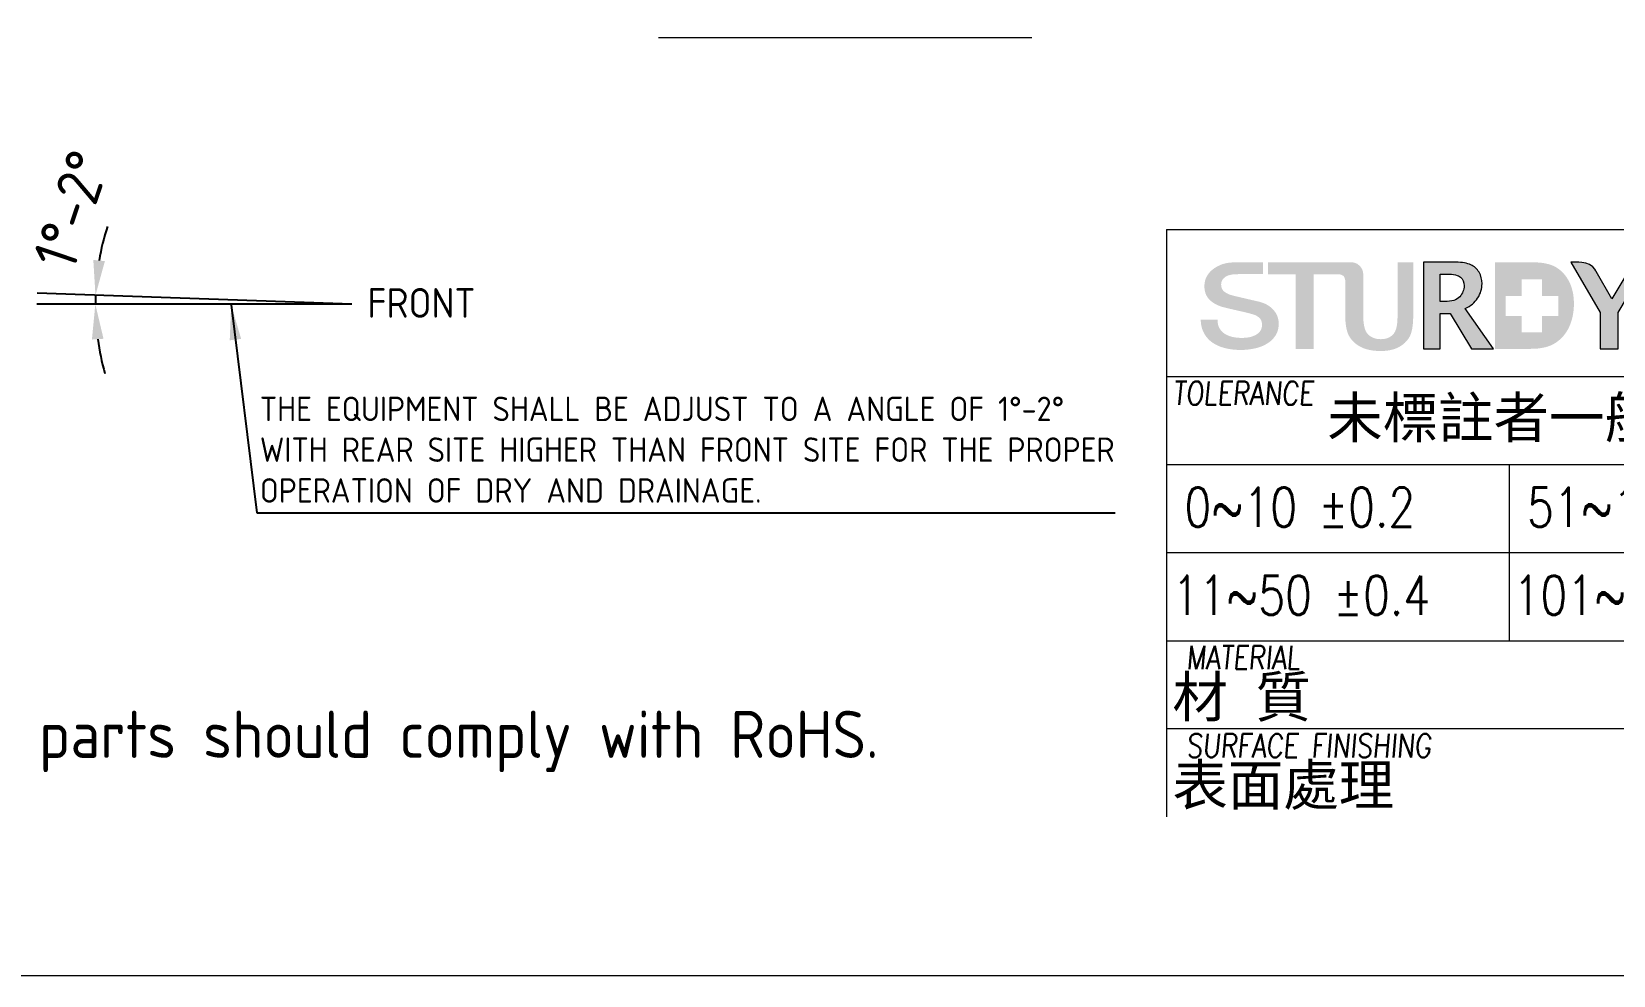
# Model space of a CAD drawing. Header units: millimetres. Extents: x 0 to 16408, y 0 to 11536.
# Drawn here: x 5484 to 10009, y 0 to 2699 of the extents above; entities that cross this region are included whole.
import ezdxf

# ---------------------------------------------------------------- set-up
doc = ezdxf.new("R2010")
doc.units = ezdxf.units.MM
doc.header["$MEASUREMENT"] = 0
doc.layers.get('0').update_dxf_attribs({"lineweight": 25})
doc.layers.add('D', color=3, linetype='Continuous', lineweight=13)
doc.layers.add('F', color=7, linetype='Continuous', lineweight=15)
doc.styles.get("Standard").update_dxf_attribs({"font": 'KAIU.TTF'})
doc.styles.add('STU25', font='isocp2.shx')
doc.styles.add('Text', font='romans.shx', dxfattribs={"width": 0.8, "oblique": 10})
doc.dimstyles.new('STU25', dxfattribs={"dimscale": 50, "dimtxt": 2.5, "dimasz": 2, "dimexe": 0.6, "dimexo": 1, "dimgap": 1, "dimtad": 1, "dimdsep": 46, "dimtxsty": 'STU25', "dimcen": 2, "dimazin": 2, "dimtfac": 1, "dimtmove": 0, "dimatfit": 3, "dimfxl": 0, "dimtolj": 1, "dimtzin": 0, "dimarcsym": 0})
doc.dimstyles.new('STU25$7', dxfattribs={"dimscale": 50, "dimtxt": 2.5, "dimasz": 2, "dimexe": 1.25, "dimexo": 0.625, "dimgap": 1, "dimtad": 0, "dimdec": 4, "dimdsep": 46, "dimtxsty": 'STU25', "dimcen": 2.5, "dimazin": 2, "dimtfac": 1, "dimtdec": 4, "dimtmove": 0, "dimatfit": 3, "dimfxl": 0, "dimtolj": 1, "dimtzin": 0, "dimarcsym": 0})

# ---------------------------------------------------------------- blocks, each defined once
blk = doc.blocks.new('*D26')
at = {"layer": 'D', "color": 0, "linetype": 'Continuous', "lineweight": -2}
for start, end in [(162.3718, 170.1859), (178, 180), (187.8141, 195.6282)]:
    blk.add_arc((6400.4, 1919.3), 733.8, start, end, dxfattribs=at)
at = {"layer": 'D', "color": 0}
for points in [[(5660.8, 2046.1), (5693.9, 2042.6), (5667, 1944.9)], [(5690, 1820.6), (5656.8, 1818.4), (5666.6, 1919.3)]]:
    blk.add_solid(points, dxfattribs=at)
at = {"layer": 'Defpoints', "color": 0}
for p in [(5500, 1950.7), (5499.4, 1919.3), (5666.7, 1927.8), (6400.4, 1919.3), (6400.4, 1919.3)]:
    blk.add_point(p, dxfattribs=at)
at = {"layer": 'D', "color": 0, "insert": (5598.5, 2189.8), "char_height": 125, "attachment_point": 5, "rotation": 71.3592, "style": 'STU25'}
blk.add_mtext('1%%D-2%%D', dxfattribs=at)
blk = doc.blocks.new('新駿LOGO')
at = {"layer": 'F'}
h = blk.add_hatch(color=256, dxfattribs=at)
edge = h.paths.add_edge_path()
edge.add_spline(control_points=[(-529.051, -442.142), (-529.051, -442.306), (-529.019, -442.447), (-528.955, -442.564), (-528.891, -442.681), (-528.802, -442.776), (-528.688, -442.851), (-528.574, -442.925), (-528.443, -442.98), (-528.294, -443.014), (-528.146, -443.048), (-527.986, -443.065), (-527.812, -443.065), (-527.625, -443.065), (-527.465, -443.046), (-527.333, -443.008), (-527.2, -442.969), (-527.093, -442.92), (-527.011, -442.86), (-526.929, -442.799), (-526.87, -442.73), (-526.833, -442.652), (-526.797, -442.573), (-526.778, -442.494), (-526.778, -442.413), (-526.778, -442.248), (-526.821, -442.126), (-526.905, -442.048), (-526.99, -441.97), (-527.082, -441.914), (-527.182, -441.882), (-527.356, -441.826), (-527.558, -441.773), (-527.788, -441.722), (-528.018, -441.672), (-528.302, -441.606), (-528.64, -441.526), (-528.85, -441.478), (-529.024, -441.415), (-529.164, -441.336), (-529.303, -441.257), (-529.413, -441.17), (-529.495, -441.074), (-529.578, -440.977), (-529.636, -440.874), (-529.67, -440.766), (-529.704, -440.657), (-529.721, -440.546), (-529.721, -440.434), (-529.721, -440.216), (-529.67, -440.028), (-529.567, -439.869), (-529.464, -439.71), (-529.329, -439.579), (-529.16, -439.474), (-528.991, -439.37), (-528.855, -439.306), (-528.64, -439.256), (-528.426, -439.205), (-528.133, -439.204), (-527.915, -439.204), (-527.659, -439.204), (-526.729, -439.204), (-526.729, -439.204), (-526.729, -439.204), (-526.732, -439.805), (-526.732, -439.805), (-526.732, -439.805), (-528.141, -439.796), (-528.282, -439.825), (-528.386, -439.847), (-528.478, -439.858), (-528.565, -439.9), (-528.651, -439.942), (-528.723, -439.999), (-528.78, -440.072), (-528.837, -440.144), (-528.866, -440.235), (-528.866, -440.343), (-528.866, -440.496), (-528.812, -440.616), (-528.705, -440.702), (-528.598, -440.789), (-528.458, -440.854), (-528.284, -440.898), (-528.266, -440.902), (-528.194, -440.919), (-528.069, -440.95), (-527.943, -440.98), (-527.803, -441.013), (-527.648, -441.049), (-527.493, -441.086), (-527.341, -441.121), (-527.193, -441.155), (-527.044, -441.189), (-526.938, -441.214), (-526.874, -441.231), (-526.715, -441.275), (-526.576, -441.335), (-526.457, -441.411), (-526.338, -441.488), (-526.239, -441.575), (-526.159, -441.674), (-526.079, -441.773), (-526.02, -441.878), (-525.981, -441.991), (-525.943, -442.103), (-525.923, -442.216), (-525.923, -442.329), (-525.923, -442.57), (-525.979, -442.776), (-526.091, -442.947), (-526.203, -443.118), (-526.349, -443.258), (-526.532, -443.366), (-526.715, -443.476), (-526.922, -443.555), (-527.155, -443.605), (-527.388, -443.655), (-527.625, -443.681), (-527.867, -443.681), (-528.145, -443.681), (-528.408, -443.65), (-528.653, -443.59), (-528.9, -443.53), (-529.115, -443.437), (-529.297, -443.313), (-529.48, -443.188), (-529.626, -443.028), (-529.735, -442.833), (-529.845, -442.637), (-529.902, -442.407), (-529.906, -442.142), (-529.906, -442.142), (-529.051, -442.142), (-529.051, -442.142)], knot_values=[0, 0, 0, 0, 1, 1, 1, 2, 2, 2, 3, 3, 3, 4, 4, 4, 5, 5, 5, 6, 6, 6, 7, 7, 7, 8, 8, 8, 9, 9, 9, 10, 10, 10, 11, 11, 11, 12, 12, 12, 13, 13, 13, 14, 14, 14, 15, 15, 15, 16, 16, 16, 17, 17, 17, 18, 18, 18, 19, 19, 19, 20, 20, 20, 21, 21, 21, 22, 22, 22, 23, 23, 23, 24, 24, 24, 25, 25, 25, 26, 26, 26, 27, 27, 27, 28, 28, 28, 29, 29, 29, 30, 30, 30, 31, 31, 31, 32, 32, 32, 33, 33, 33, 34, 34, 34, 35, 35, 35, 36, 36, 36, 37, 37, 37, 38, 38, 38, 39, 39, 39, 40, 40, 40, 41, 41, 41, 42, 42, 42, 43, 43, 43, 44, 44, 44, 45, 45, 45, 45], degree=3, periodic=0)
edge = h.paths.add_edge_path()
edge.add_spline(control_points=[(-522.525, -440.141), (-522.54, -440.04), (-522.569, -439.94), (-522.628, -439.896), (-522.768, -439.792), (-522.902, -439.814), (-522.902, -439.814), (-522.902, -439.814), (-523.024, -439.814), (-523.024, -439.814), (-523.024, -439.814), (-524.139, -439.814), (-524.139, -439.814), (-524.139, -439.814), (-524.139, -443.624), (-524.139, -443.624), (-524.139, -443.624), (-525.057, -443.624), (-525.057, -443.624), (-525.057, -443.624), (-525.057, -439.814), (-525.057, -439.814), (-525.057, -439.814), (-526.468, -439.814), (-526.468, -439.814), (-526.468, -439.814), (-526.468, -439.204), (-526.468, -439.204), (-526.468, -439.204), (-522.387, -439.204), (-522.387, -439.204)], knot_values=[5.578051, 5.578051, 5.578051, 5.578051, 6, 6, 6, 7, 7, 7, 8, 8, 8, 9, 9, 9, 10, 10, 10, 11, 11, 11, 12, 12, 12, 13, 13, 13, 14, 14, 14, 15, 15, 15, 15], degree=3, periodic=0)
edge.add_spline(control_points=[(-522.396, -439.204), (-522.311, -439.204), (-522.216, -439.204), (-522.216, -439.204), (-522.216, -439.204), (-521.96, -439.187), (-521.763, -439.406), (-521.582, -439.606), (-521.607, -439.851), (-521.607, -439.851), (-521.607, -439.851), (-521.607, -441.917), (-521.607, -441.917), (-521.607, -442.407), (-521.523, -442.732), (-521.357, -442.891), (-521.191, -443.051), (-520.975, -443.131), (-520.71, -443.131), (-520.449, -443.131), (-520.242, -443.052), (-520.087, -442.894), (-519.933, -442.736), (-519.855, -442.433), (-519.855, -441.982), (-519.855, -441.982), (-519.855, -439.204), (-519.855, -439.204), (-519.855, -439.204), (-519.054, -439.204), (-519.054, -439.204), (-519.054, -439.204), (-519.054, -441.919), (-519.054, -441.919), (-519.054, -442.431), (-519.119, -442.798), (-519.247, -443.02), (-519.375, -443.242), (-519.561, -443.417), (-519.804, -443.544), (-520.047, -443.671), (-520.354, -443.735), (-520.727, -443.735), (-521.094, -443.735), (-521.408, -443.676), (-521.671, -443.558), (-521.933, -443.439), (-522.142, -443.263), (-522.295, -443.029), (-522.448, -442.795), (-522.525, -442.422), (-522.525, -441.91), (-522.525, -441.91), (-522.525, -440.923), (-522.525, -440.141)], knot_values=[0.44538, 0.44538, 0.44538, 0.44538, 1, 1, 1, 2, 2, 2, 3, 3, 3, 4, 4, 4, 5, 5, 5, 6, 6, 6, 7, 7, 7, 8, 8, 8, 9, 9, 9, 10, 10, 10, 11, 11, 11, 12, 12, 12, 13, 13, 13, 14, 14, 14, 15, 15, 15, 16, 16, 16, 17, 17, 17, 17.603917, 17.603917, 17.603917, 17.603917], degree=3, periodic=0)
h = blk.add_hatch(color=256, dxfattribs=at)
edge = h.paths.add_edge_path()
edge.add_spline(control_points=[(-522.216, -439.204), (-522.216, -439.204), (-526.468, -439.204), (-526.468, -439.204)], knot_values=[14, 14, 14, 14, 15, 15, 15, 15], degree=3, periodic=0)
edge.add_spline(control_points=[(-526.468, -439.204), (-526.468, -439.204), (-526.468, -439.814), (-526.468, -439.814)], knot_values=[13, 13, 13, 13, 14, 14, 14, 14], degree=3, periodic=0)
edge.add_spline(control_points=[(-526.468, -439.814), (-526.468, -439.814), (-525.057, -439.814), (-525.057, -439.814)], knot_values=[12, 12, 12, 12, 13, 13, 13, 13], degree=3, periodic=0)
edge.add_spline(control_points=[(-525.057, -439.814), (-525.057, -439.814), (-525.057, -443.624), (-525.057, -443.624)], knot_values=[11, 11, 11, 11, 12, 12, 12, 12], degree=3, periodic=0)
edge.add_spline(control_points=[(-525.057, -443.624), (-525.057, -443.624), (-524.139, -443.624), (-524.139, -443.624)], knot_values=[10, 10, 10, 10, 11, 11, 11, 11], degree=3, periodic=0)
edge.add_spline(control_points=[(-524.139, -443.624), (-524.139, -443.624), (-524.139, -439.814), (-524.139, -439.814)], knot_values=[9, 9, 9, 9, 10, 10, 10, 10], degree=3, periodic=0)
edge.add_spline(control_points=[(-524.139, -439.814), (-524.139, -439.814), (-523.024, -439.814), (-523.024, -439.814)], knot_values=[8, 8, 8, 8, 9, 9, 9, 9], degree=3, periodic=0)
edge.add_spline(control_points=[(-523.024, -439.814), (-523.024, -439.814), (-522.902, -439.814), (-522.902, -439.814)], knot_values=[7, 7, 7, 7, 8, 8, 8, 8], degree=3, periodic=0)
edge.add_spline(control_points=[(-522.902, -439.814), (-522.902, -439.814), (-522.768, -439.792), (-522.628, -439.896)], knot_values=[6, 6, 6, 6, 7, 7, 7, 7], degree=3, periodic=0)
edge.add_spline(control_points=[(-522.628, -439.896), (-522.569, -439.94), (-522.54, -440.04), (-522.525, -440.141)], knot_values=[5.578051, 5.578051, 5.578051, 5.578051, 6, 6, 6, 6], degree=3, periodic=0)
edge.add_spline(control_points=[(-522.525, -440.141), (-522.525, -440.923), (-522.525, -441.91), (-522.525, -441.91)], knot_values=[17, 17, 17, 17, 17.603917, 17.603917, 17.603917, 17.603917], degree=3, periodic=0)
edge.add_spline(control_points=[(-522.525, -441.91), (-522.525, -442.422), (-522.448, -442.795), (-522.295, -443.029)], knot_values=[16, 16, 16, 16, 17, 17, 17, 17], degree=3, periodic=0)
edge.add_spline(control_points=[(-522.295, -443.029), (-522.142, -443.263), (-521.933, -443.439), (-521.671, -443.558)], knot_values=[15, 15, 15, 15, 16, 16, 16, 16], degree=3, periodic=0)
edge.add_spline(control_points=[(-521.671, -443.558), (-521.408, -443.676), (-521.094, -443.735), (-520.727, -443.735)], knot_values=[14, 14, 14, 14, 15, 15, 15, 15], degree=3, periodic=0)
edge.add_spline(control_points=[(-520.727, -443.735), (-520.354, -443.735), (-520.047, -443.671), (-519.804, -443.544)], knot_values=[13, 13, 13, 13, 14, 14, 14, 14], degree=3, periodic=0)
edge.add_spline(control_points=[(-519.804, -443.544), (-519.561, -443.417), (-519.375, -443.242), (-519.247, -443.02)], knot_values=[12, 12, 12, 12, 13, 13, 13, 13], degree=3, periodic=0)
edge.add_spline(control_points=[(-519.247, -443.02), (-519.119, -442.798), (-519.054, -442.431), (-519.054, -441.919)], knot_values=[11, 11, 11, 11, 12, 12, 12, 12], degree=3, periodic=0)
edge.add_spline(control_points=[(-519.054, -441.919), (-519.054, -441.919), (-519.054, -439.204), (-519.054, -439.204)], knot_values=[10, 10, 10, 10, 11, 11, 11, 11], degree=3, periodic=0)
edge.add_spline(control_points=[(-519.054, -439.204), (-519.054, -439.204), (-519.855, -439.204), (-519.855, -439.204)], knot_values=[9, 9, 9, 9, 10, 10, 10, 10], degree=3, periodic=0)
edge.add_spline(control_points=[(-519.855, -439.204), (-519.855, -439.204), (-519.855, -441.982), (-519.855, -441.982)], knot_values=[8, 8, 8, 8, 9, 9, 9, 9], degree=3, periodic=0)
edge.add_spline(control_points=[(-519.855, -441.982), (-519.855, -442.433), (-519.933, -442.736), (-520.087, -442.894)], knot_values=[7, 7, 7, 7, 8, 8, 8, 8], degree=3, periodic=0)
edge.add_spline(control_points=[(-520.087, -442.894), (-520.242, -443.052), (-520.449, -443.131), (-520.71, -443.131)], knot_values=[6, 6, 6, 6, 7, 7, 7, 7], degree=3, periodic=0)
edge.add_spline(control_points=[(-520.71, -443.131), (-520.975, -443.131), (-521.191, -443.051), (-521.357, -442.891)], knot_values=[5, 5, 5, 5, 6, 6, 6, 6], degree=3, periodic=0)
edge.add_spline(control_points=[(-521.357, -442.891), (-521.523, -442.732), (-521.607, -442.407), (-521.607, -441.917)], knot_values=[4, 4, 4, 4, 5, 5, 5, 5], degree=3, periodic=0)
edge.add_spline(control_points=[(-521.607, -441.917), (-521.607, -441.917), (-521.607, -439.851), (-521.607, -439.851)], knot_values=[3, 3, 3, 3, 4, 4, 4, 4], degree=3, periodic=0)
edge.add_spline(control_points=[(-521.607, -439.851), (-521.607, -439.851), (-521.582, -439.606), (-521.763, -439.406)], knot_values=[2, 2, 2, 2, 3, 3, 3, 3], degree=3, periodic=0)
edge.add_spline(control_points=[(-521.763, -439.406), (-521.96, -439.187), (-522.216, -439.204), (-522.216, -439.204)], knot_values=[1, 1, 1, 1, 2, 2, 2, 2], degree=3, periodic=0)
h = blk.add_hatch(color=256, dxfattribs=at)
edge = h.paths.add_edge_path()
edge.add_spline(control_points=[(-518.536, -443.624), (-518.536, -443.624), (-518.536, -439.204), (-518.536, -439.204), (-518.536, -439.204), (-516.884, -439.204), (-516.884, -439.204), (-516.545, -439.204), (-516.288, -439.246), (-516.111, -439.33), (-515.934, -439.415), (-515.794, -439.544), (-515.692, -439.716), (-515.59, -439.888), (-515.538, -440.082), (-515.538, -440.299), (-515.538, -440.557), (-515.613, -440.802), (-515.762, -441.032), (-515.912, -441.261), (-516.122, -441.437), (-516.394, -441.558), (-516.394, -441.558), (-514.952, -443.624), (-514.952, -443.624), (-514.952, -443.624), (-516.071, -443.624), (-516.071, -443.624), (-516.071, -443.624), (-517.172, -441.815), (-517.172, -441.815), (-517.172, -441.815), (-517.672, -441.815), (-517.672, -441.815), (-517.672, -441.815), (-517.672, -443.624), (-517.672, -443.624), (-517.672, -443.624), (-518.536, -443.624), (-518.536, -443.624)], knot_values=[0, 0, 0, 0, 1, 1, 1, 2, 2, 2, 3, 3, 3, 4, 4, 4, 5, 5, 5, 6, 6, 6, 7, 7, 7, 8, 8, 8, 9, 9, 9, 10, 10, 10, 11, 11, 11, 12, 12, 12, 13, 13, 13, 13], degree=3, periodic=0)
edge = h.paths.add_edge_path(flags=16)
edge.add_spline(control_points=[(-517.672, -441.21), (-517.672, -441.21), (-517.462, -441.21), (-517.462, -441.21), (-517.084, -441.21), (-516.822, -441.127), (-516.676, -440.962), (-516.53, -440.796), (-516.456, -440.609), (-516.456, -440.4), (-516.456, -440.219), (-516.515, -440.075), (-516.633, -439.968), (-516.751, -439.862), (-516.991, -439.809), (-517.351, -439.809), (-517.351, -439.809), (-517.672, -439.809), (-517.672, -439.809), (-517.672, -439.809), (-517.672, -441.21), (-517.672, -441.21)], knot_values=[0, 0, 0, 0, 1, 1, 1, 2, 2, 2, 3, 3, 3, 4, 4, 4, 5, 5, 5, 6, 6, 6, 7, 7, 7, 7], degree=3, periodic=0)
h = blk.add_hatch(color=256, dxfattribs=at)
edge = h.paths.add_edge_path()
edge.add_spline(control_points=[(-514.869, -439.204), (-514.869, -439.204), (-514.869, -443.624), (-514.869, -443.624)], knot_values=[0, 0, 0, 0, 1, 1, 1, 1], degree=3, periodic=0)
edge.add_spline(control_points=[(-514.869, -443.624), (-514.869, -443.624), (-513.047, -443.624), (-513.047, -443.624)], knot_values=[8, 8, 8, 8, 9, 9, 9, 9], degree=3, periodic=0)
edge.add_spline(control_points=[(-513.047, -443.624), (-512.514, -443.624), (-512.094, -443.524), (-511.788, -443.322)], knot_values=[7, 7, 7, 7, 8, 8, 8, 8], degree=3, periodic=0)
edge.add_spline(control_points=[(-511.788, -443.322), (-511.48, -443.121), (-511.247, -442.847), (-511.087, -442.501)], knot_values=[6, 6, 6, 6, 7, 7, 7, 7], degree=3, periodic=0)
edge.add_spline(control_points=[(-511.087, -442.501), (-510.927, -442.155), (-510.846, -441.761), (-510.846, -441.321)], knot_values=[5, 5, 5, 5, 6, 6, 6, 6], degree=3, periodic=0)
edge.add_spline(control_points=[(-510.846, -441.321), (-510.846, -440.871), (-510.931, -440.488), (-511.099, -440.17)], knot_values=[4, 4, 4, 4, 5, 5, 5, 5], degree=3, periodic=0)
edge.add_spline(control_points=[(-511.099, -440.17), (-511.267, -439.852), (-511.493, -439.612), (-511.777, -439.448)], knot_values=[3, 3, 3, 3, 4, 4, 4, 4], degree=3, periodic=0)
edge.add_spline(control_points=[(-511.777, -439.448), (-512.061, -439.285), (-512.457, -439.204), (-512.967, -439.204)], knot_values=[2, 2, 2, 2, 3, 3, 3, 3], degree=3, periodic=0)
edge.add_spline(control_points=[(-512.967, -439.204), (-512.967, -439.204), (-514.869, -439.204), (-514.869, -439.204)], knot_values=[1, 1, 1, 1, 2, 2, 2, 2], degree=3, periodic=0)
h.paths.add_polyline_path([(-514.335, -441.95), (-513.511, -441.95), (-513.511, -442.773), (-512.482, -442.773), (-512.482, -441.95), (-511.637, -441.95), (-511.637, -440.92), (-512.482, -440.92), (-512.482, -440.074), (-513.511, -440.074), (-513.511, -440.92), (-514.335, -440.92)], flags=16)
h = blk.add_hatch(color=256, dxfattribs=at)
edge = h.paths.add_edge_path()
edge.add_spline(control_points=[(-509.511, -443.624), (-509.511, -443.624), (-509.511, -441.772), (-509.511, -441.772), (-509.511, -441.772), (-510.996, -439.204), (-510.996, -439.204), (-510.996, -439.204), (-510.644, -439.204), (-510.644, -439.204), (-510.644, -439.204), (-510.299, -439.189), (-510.044, -439.321), (-509.79, -439.454), (-509.707, -439.678), (-509.707, -439.678), (-509.707, -439.678), (-508.902, -441.069), (-508.902, -441.069), (-508.902, -441.069), (-507.778, -439.204), (-507.778, -439.204), (-507.778, -439.204), (-507.048, -439.204), (-507.048, -439.204), (-507.048, -439.204), (-508.592, -441.767), (-508.592, -441.767), (-508.592, -441.767), (-508.592, -443.624), (-508.592, -443.624), (-508.592, -443.624), (-509.511, -443.624), (-509.511, -443.624)], knot_values=[0, 0, 0, 0, 1, 1, 1, 2, 2, 2, 3, 3, 3, 4, 4, 4, 5, 5, 5, 6, 6, 6, 7, 7, 7, 8, 8, 8, 9, 9, 9, 10, 10, 10, 11, 11, 11, 11], degree=3, periodic=0)
at = {"layer": 'F', "lineweight": 0}
for points, knots in [([(-518.536, -443.624), (-518.536, -443.624), (-518.536, -439.204), (-518.536, -439.204), (-518.536, -439.204), (-516.884, -439.204), (-516.884, -439.204), (-516.545, -439.204), (-516.288, -439.246), (-516.111, -439.33), (-515.934, -439.415), (-515.794, -439.544), (-515.692, -439.716), (-515.59, -439.888), (-515.538, -440.082), (-515.538, -440.299), (-515.538, -440.557), (-515.613, -440.802), (-515.762, -441.032), (-515.912, -441.261), (-516.122, -441.437), (-516.394, -441.558), (-516.394, -441.558), (-514.952, -443.624), (-514.952, -443.624), (-514.952, -443.624), (-516.071, -443.624), (-516.071, -443.624), (-516.071, -443.624), (-517.172, -441.815), (-517.172, -441.815), (-517.172, -441.815), (-517.672, -441.815), (-517.672, -441.815), (-517.672, -441.815), (-517.672, -443.624), (-517.672, -443.624), (-517.672, -443.624), (-518.536, -443.624), (-518.536, -443.624)], [0, 0, 0, 0, 1, 1, 1, 2, 2, 2, 3, 3, 3, 4, 4, 4, 5, 5, 5, 6, 6, 6, 7, 7, 7, 8, 8, 8, 9, 9, 9, 10, 10, 10, 11, 11, 11, 12, 12, 12, 13, 13, 13, 13]), ([(-509.511, -443.624), (-509.511, -443.624), (-509.511, -441.772), (-509.511, -441.772), (-509.511, -441.772), (-510.996, -439.204), (-510.996, -439.204), (-510.996, -439.204), (-510.644, -439.204), (-510.644, -439.204), (-510.644, -439.204), (-510.299, -439.189), (-510.044, -439.321), (-509.79, -439.454), (-509.707, -439.678), (-509.707, -439.678), (-509.707, -439.678), (-508.902, -441.069), (-508.902, -441.069), (-508.902, -441.069), (-507.778, -439.204), (-507.778, -439.204), (-507.778, -439.204), (-507.048, -439.204), (-507.048, -439.204), (-507.048, -439.204), (-508.592, -441.767), (-508.592, -441.767), (-508.592, -441.767), (-508.592, -443.624), (-508.592, -443.624), (-508.592, -443.624), (-509.511, -443.624), (-509.511, -443.624)], [0, 0, 0, 0, 1, 1, 1, 2, 2, 2, 3, 3, 3, 4, 4, 4, 5, 5, 5, 6, 6, 6, 7, 7, 7, 8, 8, 8, 9, 9, 9, 10, 10, 10, 11, 11, 11, 11]), ([(-517.672, -441.21), (-517.672, -441.21), (-517.462, -441.21), (-517.462, -441.21), (-517.084, -441.21), (-516.822, -441.127), (-516.676, -440.962), (-516.53, -440.796), (-516.456, -440.609), (-516.456, -440.4), (-516.456, -440.219), (-516.515, -440.075), (-516.633, -439.968), (-516.751, -439.862), (-516.991, -439.809), (-517.351, -439.809), (-517.351, -439.809), (-517.672, -439.809), (-517.672, -439.809), (-517.672, -439.809), (-517.672, -441.21), (-517.672, -441.21)], [0, 0, 0, 0, 1, 1, 1, 2, 2, 2, 3, 3, 3, 4, 4, 4, 5, 5, 5, 6, 6, 6, 7, 7, 7, 7])]:
    blk.add_open_spline(points, degree=3, knots=knots, dxfattribs=at)

msp = doc.modelspace()

# ---------------------------------------------------------------- linework, layer by layer
at = {"linetype": 'Continuous'}
for q in [(5499.957, 1950.715), (5499.408, 1919.27)]:
    msp.add_line((6400.408, 1919.27), q, dxfattribs=at)
at = {"layer": 'D'}
msp.add_line((7277.825, 2681.986), (8344.93, 2681.986), dxfattribs=at)
at = {"layer": 'F', "color": 7}
for p, q in [((8730.996, 2133.004), (16066.996, 2133.004)), ((8730.996, 1713.004), (16066.996, 1713.004)), ((8730.996, 1461.004), (12762.996, 1461.004)), ((9710.996, 1461.004), (9710.996, 957.004)), ((8730.996, 1209.004), (16066.996, 1209.004)), ((8730.996, 957.004), (16066.996, 957.004)), ((16066.996, 705.004), (8730.996, 705.004))]:
    msp.add_line(p, q, dxfattribs=at)
at = {"layer": 'F'}
msp.add_line((8730.996, 2133.004), (8730.996, 453.004), dxfattribs=at)
at = {"layer": 'F', "color": 6}
msp.add_lwpolyline([(0, 11536), (0, 0), (16408, 0), (16408, 11536)], close=True, dxfattribs=at)

# ---------------------------------------------------------------- block references
at = {"xscale": 56, "yscale": 56, "zscale": 56}
msp.add_blockref('新駿LOGO', (38503.336, 26634.769), dxfattribs=at)

# ---------------------------------------------------------------- texts
at = {"layer": 'D', "linetype": 'Continuous', "insert": (6444.653, 1965.638), "char_height": 85, "width": 218.181, "attachment_point": 1}
msp.add_mtext('{\\Fisocp2.shx;FRONT}', dxfattribs=at)
at = {"layer": 'D', "color": 11, "insert": (6137.176, 1655.199), "char_height": 70, "attachment_point": 1}
msp.add_mtext('{\\Fisocp2.shx;\\C3;THE EQUIPMENT SHALL BE ADJUST TO A ANGLE OF 1%%d-2%%d\\PWITH REAR SITE HIGHER THAN FRONT SITE FOR THE PROPER \\POPERATION OF DRY AND DRAINAGE.}', dxfattribs=at)
at = {"layer": 'D', "color": 0, "insert": (4698.211, 756.936), "char_height": 135.00867, "attachment_point": 1, "style": 'STU25'}
msp.add_mtext('Note{\\f標楷體|b0|i0|c136|p65;：}All parts should comply with RoHS.', dxfattribs=at)
at = {"layer": 'F', "color": 1, "lineweight": 15, "style": 'Text', "oblique": 5, "width": 0.8}
for s, p in [('TOLERANCE', (8748.712, 1631.291)), ('MATERIAL', (8787.358, 875.291)), ('SURFACE FINISHING', (8787.358, 623.291))]:
    msp.add_text(s, height=67.2, dxfattribs=at).set_placement(p)
at = {"layer": 'F', "lineweight": -3}
for s, p in [('未標註者一般公差表', (9190.449, 1537.213)), ('材 質', (8747.512, 738.608)), ('表面處理', (8747.512, 486.608))]:
    msp.add_text(s, height=116.2416, dxfattribs=at).set_placement(p)
at = {"layer": 'F', "lineweight": 20, "style": 'Text', "width": 0.8}
for s, p in [('0~10 ±0.2', (8781.722, 1283.049)), ('51~100±0.6', (9761.722, 1283.049)), ('11~50 ±0.4', (8747.405, 1031.049)), ('101~200±0.8', (9723.115, 1031.049))]:
    msp.add_text(s, height=112, dxfattribs=at).set_placement(p)

# ---------------------------------------------------------------- dimensions: what is measured, and where the dimension line sits
at = {"layer": 'D', "linetype": 'Continuous'}
dim = msp.add_angular_dim_2l(base=(5666.652, 1927.808), line1=((6400.408, 1919.27), (5499.408, 1919.27)), line2=((6400.408, 1919.27), (5499.957, 1950.715)), text='1%%D-2%%D', dimstyle='STU25', override={"dimtxsty": 'STU25'}, dxfattribs=at)
dim.commit()
dim.dimension.update_dxf_attribs({"geometry": '*D26', "text_midpoint": (5705.097, 2153.82), "dimtype": 162})

# ---------------------------------------------------------------- leaders
at = {"layer": 'D'}
msp.add_leader([(6055.103, 1917.485), (6128.548, 1322.413), (8583.82, 1322.413)], dimstyle='STU25$7', override={"dimgap": 1, "dimtad": 0}, dxfattribs=at)

doc.saveas('drawing.dxf')
